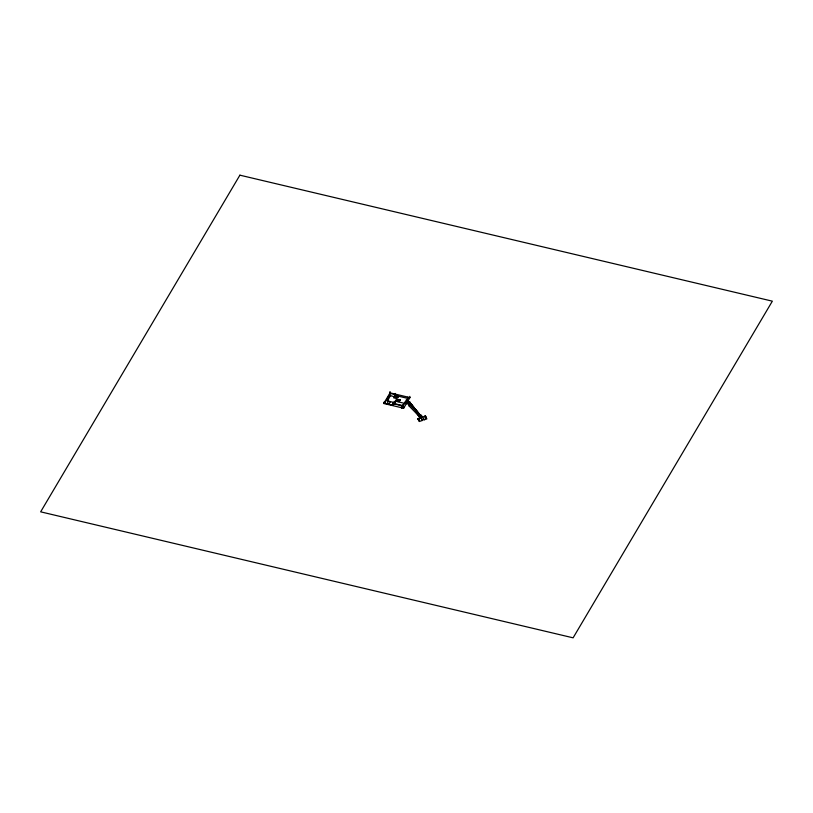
<?xml version="1.0" encoding="UTF-8"?>
<svg xmlns="http://www.w3.org/2000/svg" width="813" height="813" viewBox="0 0 813 813"><rect width="100%" height="100%" fill="white"/><g stroke="black" fill="none" stroke-linecap="round" stroke-linejoin="round"><path stroke-width="1.22" d="M396.968 396.642L397.567 397.415L394.498 402.598L387.486 400.941L390.677 395.148M387.486 400.941L387.903 399.833M401.5 407.709L383.736 403.502L390.037 392.862L389.925 391.653M393.34 402.577L392.679 405.108L384.63 403.207L390.403 393.451L390.291 392.252M395.382 393.451L395.494 394.661L393.624 397.821L396.073 398.4L397.506 395.972M396.155 396.602C396.043 395.606 398.797 397.953 397.913 397.12M397.303 396.134L398.36 396.531L397.323 396.287M397.72 396.764L398.36 396.531M402.882 405.646L394.315 403.594L395.707 401.236L404.274 403.299L401.398 407.14L402.902 405.402L401.876 407.872L403.655 408.217L406.378 403.624L406.256 402.415M394.325 403.614L395.707 401.266M399.264 401.571C399.945 400.087 398.776 402.648 397.11 401.063L397.984 399.407L400.138 399.915L399.6 400.474M398.096 399.59L397.384 400.972L399.437 401.287M399.01 400.809L397.974 400.616L399 400.148M397.994 400.768L398.35 399.996M399.153 401.388L399.874 400.006L397.984 399.407M399.427 401.134L397.11 401.063M399.508 400.992L399.793 400.514L399.529 401.134M399.905 400.484L400.138 399.915M402.008 407.831L401.297 407.039L401.368 407.75L402.486 405.301M402.963 406.033L405.697 401.388L408.035 401.937M409.203 402.222L409.264 402.852L405.758 402.018L407.882 398.431L407.77 397.222M409.843 396.368L409.955 397.577L407.709 401.368L407.598 400.159M419.356 415.656L420.382 417.801L422.089 417.201L421.002 416.104L419.63 416.774L409.081 405.961L409.772 404.803L409.498 401.937L414.02 407.445M420.006 415.931L421.419 416.784L421.48 417.415L419.996 415.931L421.053 417.567L421.408 416.784M398.36 400.148L398.929 400.067M398.888 400.839L397.974 400.616M424.833 415.982L425.697 418.349L426.378 418.095L426.266 416.896M424.945 417.181L425.626 416.947L425.514 415.738M425.626 416.947L425.108 416.154L417.567 418.786L419.488 420.524L418.847 420.748L418.736 419.538M421.551 418.543L421.673 419.752L423.461 419.122L423.969 419.904L426.896 418.888L426.378 418.095M422.059 419.325L422.171 420.524L419.356 421.51L418.847 420.748M390.037 392.862L409.955 397.577M390.403 393.451L395.494 394.661M407.882 398.431L395.057 395.392L394.945 394.183M396.094 395.961L396.957 396.175M396.327 396.307L398.187 396.653M390.555 395.758L397.567 397.415M398.004 399.559L400.159 400.067M405.514 401.683L407.862 402.242M405.575 402.313L409.091 403.146L409.03 402.516M393.462 403.787L402.547 405.931M409.772 404.803L420.849 416.165L420.738 414.955M416.286 410.199L420.809 415.707M409.539 402.394L420.849 416.165M410.443 404.864L408.888 402.963L410.484 405.311M417.435 413.39L419.803 416.693L415.921 411.947M417.282 413.492L419.63 416.774L415.789 412.059M408.858 403.553L410.392 405.443M421.673 419.752L422.171 420.524M394.203 401.317L394.498 402.598M425.585 417.14L425.697 418.349M423.847 418.695L423.969 419.904M423.349 417.923L423.461 419.122M421.977 416.002L422.089 417.201M420.89 414.894L421.002 416.104M420.382 415.738L420.443 416.368M420.26 416.602L420.382 417.801M419.376 419.315L419.488 420.524M418.705 418.289L418.817 419.498M418.065 418.522L418.177 419.721M408.807 403.096L409.081 405.961M406.226 399.833L406.337 401.043L409.854 401.866L408.512 404.132L404.996 403.299L404.884 402.089M405.697 401.388L405.758 402.018M403.543 407.008L403.655 408.217M403.218 404.915L403.329 406.124M401.856 407.171L401.968 407.892M401.439 407.069L401.459 407.77M392.557 403.898L392.679 405.108M384.519 401.998L384.63 403.207M383.624 402.293L383.736 403.502M239.896 175.171L40.65 511.834L573.104 637.829L772.35 301.166L239.896 175.171M388.472 401.266L387.151 403.533L389.061 403.98L390.382 401.724L388.472 401.297M420.636 415.799L409.417 402.079L420.636 415.799"/></g></svg>
